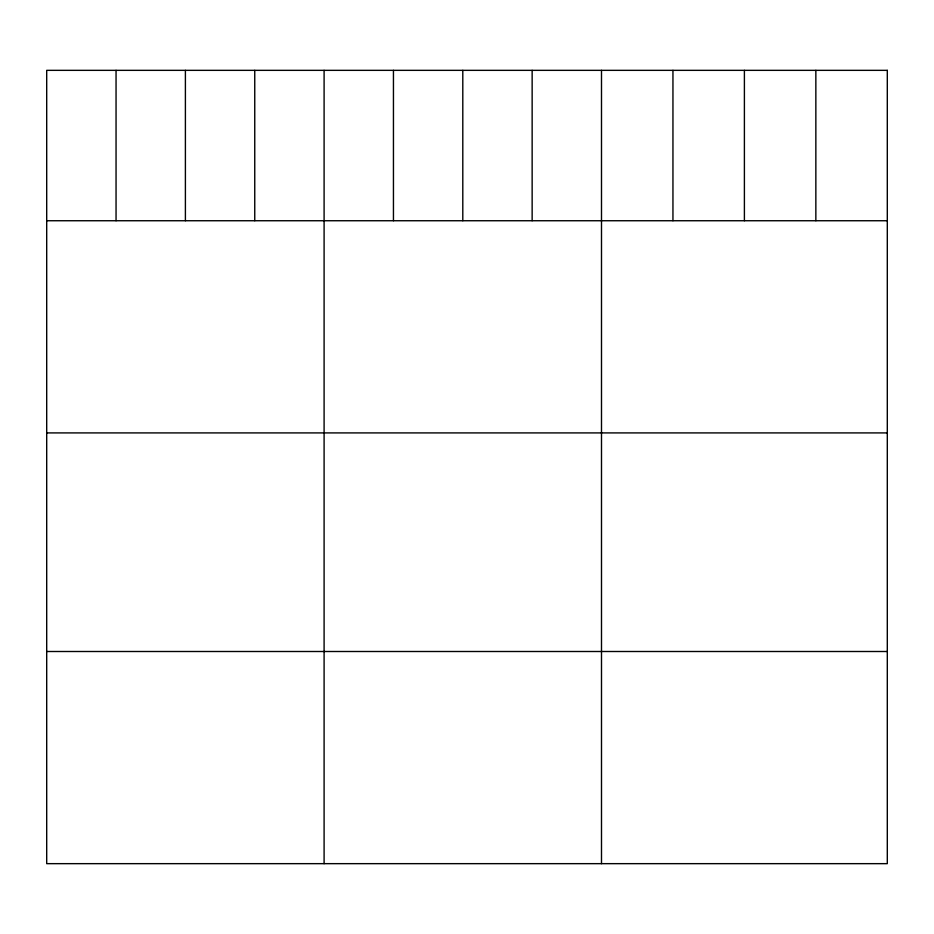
<?xml version="1.0" encoding="UTF-8"?>
<svg xmlns="http://www.w3.org/2000/svg" width="934" height="934" viewBox="0 0 934 934"><rect width="100%" height="100%" fill="white"/><g stroke="black" fill="none" stroke-linecap="round" stroke-linejoin="round"><path stroke-width="1.4" d="M46.7 220.739L887.3 220.739M46.7 432.909L887.3 432.909M46.7 651.5L887.3 651.5M815.849 70.342L815.849 220.739M744.398 70.342L744.398 220.739M672.947 70.342L672.947 220.739M601.496 70.342L601.496 863.658M532.147 70.342L532.147 220.739M462.797 70.342L462.797 220.739M393.447 70.342L393.447 220.739M324.098 70.342L324.098 863.658M254.748 70.342L254.748 220.739M185.399 70.342L185.399 220.739M116.05 70.342L116.05 220.739M887.3 70.342L46.7 70.342L46.7 863.658L887.3 863.658L887.3 70.342"/></g></svg>
